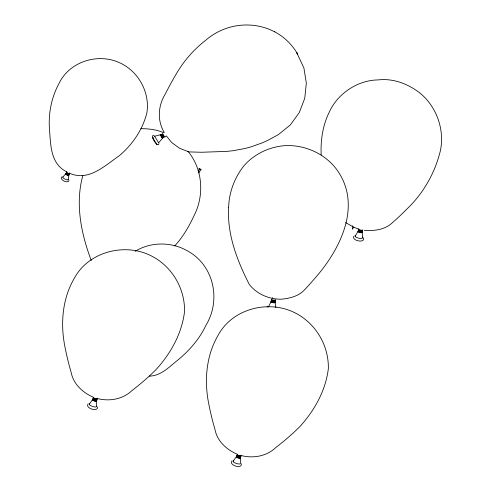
<?xml version="1.0" encoding="UTF-8"?>
<svg xmlns="http://www.w3.org/2000/svg" width="491" height="491" viewBox="0 0 491 491"><rect width="100%" height="100%" fill="white"/><g stroke="black" fill="none" stroke-linecap="round" stroke-linejoin="round"><path stroke-width="0.74" d="M69.028 180.492C68.028 184.131 58.969 179.632 61.854 176.834M96.561 406.523L96.604 401.049M240.412 458.054L240.369 463.529A3.836 1.074 18.3 0 1 235.748 463.216A3.836 1.074 18.3 0 1 233.556 460.896M199.051 168.806L198.775 172.967L201.052 169.413L199.082 168.738L201.015 169.487M352.612 225.811L352.378 229.279L353.876 226.959M159.041 143.611C157.783 148.92 148.798 133.969 154.1 135.547M68.188 179.681L68.783 175.373M82.832 175.612C74.976 203.753 81.205 233.869 91.258 260.494M270.909 301.977L268.387 307.035A3.836 0.694 9.2 0 1 268.865 306.758M355.288 235.993L358.074 231.378M89.38 404.05L92.572 399.656A2.154 0.601 18.3 0 0 94.542 401.055A2.154 0.601 18.3 0 0 96.537 400.865M233.188 461.055L236.38 456.661A2.154 0.601 18.3 0 0 238.35 458.06A2.154 0.601 18.3 0 0 240.351 457.87M158.403 142.476L158.624 142.764L162.411 138.474L161.527 136.958L160.158 134.816L154.616 136.252M174.71 245.936C182.947 237.043 189.029 226.437 194.141 215.512C204.538 195.136 202.703 168.947 187.912 151.234M62.78 177.079L65.745 173.912M267.067 307.108L267.583 306.777M354.085 235.919C350.537 240.762 366.09 243.696 363.383 237.705M135.246 251.294C150.412 241.799 170.978 241.732 186.562 250.385C213.683 264.385 221.558 299.817 205.913 325.337C199.549 338.937 189.514 350.408 178.018 359.915C169.358 366.703 161.201 375.842 149.356 376.155M88.184 403.872C84.556 408.064 98.108 412.483 97.58 406.959M231.991 460.877C228.235 465.173 242.566 469.586 241.277 463.694M140.911 128.673C148.736 128.66 156.672 129.563 163.884 132.809M364.23 230.304C373.786 231.144 384.422 229.874 391.824 223.227C397.016 218.698 402.037 213.978 406.861 209.062C423.463 193.325 435.069 172.764 440.415 150.553C445.282 127.243 434.474 101.177 413.95 88.896C403.314 82.181 390.726 78.413 378.095 79.916C357.54 80.168 337.354 93.732 329.123 112.445C322.642 125.628 320.537 140.414 321.175 154.978M153.407 137.799L152.535 137.431L156.678 144.17M96.267 398.232C108.413 401.736 122.431 399.649 131.766 390.738C140.334 384.115 148.626 377.094 156.236 369.373C170.837 353.348 182.008 333.236 184.548 311.472C185.039 284.829 167.689 259.96 142.089 252.19C117.153 244.684 87.073 254.59 74.454 278.035C62.916 297.472 60.54 321.182 64.26 343.172C66.04 353.06 68.353 362.849 71.189 372.485C73.349 384.183 83.016 392.874 93.609 397.323M240.074 455.237C252.221 458.741 266.239 456.655 275.574 447.743C284.148 441.121 292.44 434.099 300.044 426.378C314.645 410.353 325.815 390.241 328.356 368.477C328.847 341.834 311.497 316.965 285.897 309.189C260.96 301.689 230.88 311.595 218.262 335.04C206.723 354.477 204.348 378.187 208.067 400.177C209.847 410.065 212.161 419.854 214.997 429.49C217.157 441.188 226.824 449.879 237.423 454.322M272.339 297.773L272.775 297.902M358.798 229.162L354.06 227.321L345.596 222.595M297.11 53.145L296.595 52.341C276.893 20.696 233.434 16.338 205.852 40.145C194.602 48.848 184.966 59.607 177.57 71.76C173.231 78.916 169.192 86.25 165.467 93.744C158.12 105.332 156.948 120.387 164.209 132.392M162.503 133.411L164.73 137.05L166.4 135.958L171.776 142.611L179.829 148.429L188.967 151.903L201.531 152.259L226.646 151.394L232.716 150.768L244.708 148.564L250.6 146.993L262.102 142.93L267.669 140.444L278.385 134.62L290.279 124.978L299.271 112.599L304.745 98.329L306.335 83.132L303.923 68.053L296.582 52.334L297.681 54.114L297.159 53.304M69.145 173.004C88.196 182.057 104.644 165.811 119.172 155.813C132.41 144.771 142.605 129.753 146.858 112.973C150.228 92.308 138.186 70.784 119.074 62.51C97.513 52.819 69.299 61.725 58.981 83.519C51.837 96.672 48.658 111.862 49.309 126.782C50.757 143.126 49.548 163.73 67.15 172.04M274.537 31.541L274.905 31.817M163.663 137.67L163.515 137.363M164.098 137.198L162.269 134.123M161.564 134.196L161.613 134.362M160.944 134.368L163.049 137.842M162.466 138.198L160.391 134.81M154.659 136.289L158.624 142.764M161.729 134.448L163.325 137.038M160.336 135.142L160.158 134.816M156.574 143.771L156.635 144.084M275.163 302.628L275.862 307.507M69.483 173.906A1.7 0.43 25.5 0 1 67.537 173.501A1.7 0.43 25.5 0 1 66.598 172.396M69.071 174.01A1.7 0.43 25.5 0 1 68.617 174.434A1.7 0.43 25.5 0 1 66.543 173.44A1.7 0.43 25.5 0 1 66.641 172.844M69.477 173.17A1.7 0.43 25.5 0 1 68.132 173.286A1.7 0.43 25.5 0 1 66.794 171.985M68.801 175.084A1.7 0.43 25.5 0 1 67.101 174.925A1.7 0.43 25.5 0 1 65.972 173.716M68.096 179.424A3.026 0.767 25.5 0 1 65.07 179.141A3.026 0.767 25.5 0 1 63.057 176.999M68.58 175.048A1.7 0.43 25.5 0 1 68.12 175.471A1.7 0.43 25.5 0 1 66.052 174.471A1.7 0.43 25.5 0 1 66.144 173.875M69.028 174.612A1.7 0.43 25.5 0 1 67.525 174.544A1.7 0.43 25.5 0 1 66.04 173.292M274.708 301.953A2.154 0.387 9.2 0 1 271.701 301.486M271.351 301.351A2.154 0.387 9.2 0 1 271.32 300.952M275.224 301.652A2.154 0.387 9.2 0 1 275.242 301.855M275.095 300.934A2.154 0.387 9.2 0 1 275.132 301.333M274.8 301.364A2.154 0.387 9.2 0 1 272.241 301.032A2.154 0.387 9.2 0 1 271.21 300.431M275.5 300.566A2.154 0.387 9.2 0 1 273.683 300.676A2.154 0.387 9.2 0 1 271.327 300.026M275.291 299.743A2.154 0.387 9.2 0 1 273.499 300.056A2.154 0.387 9.2 0 1 271.609 299.179M274.862 302.388A2.154 0.387 9.2 0 1 273.07 302.702A2.154 0.387 9.2 0 1 271.179 301.824M274.892 302.18A2.154 0.387 9.2 0 1 273.106 302.499A2.154 0.387 9.2 0 1 271.21 301.615M240.615 457.053A2.154 0.601 18.3 0 1 240.406 457.471M240.074 457.502A2.154 0.601 18.3 0 1 237.171 456.618M236.846 456.391A2.154 0.601 18.3 0 1 236.858 455.758M239.669 456.378A2.154 0.601 18.3 0 1 240.412 456.839M240.412 457.673A2.154 0.601 18.3 0 1 238.417 457.864A2.154 0.601 18.3 0 1 236.447 456.47M239.847 455.826A2.154 0.601 18.3 0 1 240.259 456.949M239.829 456.918A2.154 0.601 18.3 0 1 237.552 456.182A2.154 0.601 18.3 0 1 236.834 455.298M241.161 455.709A2.154 0.601 18.3 0 1 238.902 455.488A2.154 0.601 18.3 0 1 237.128 454.322M240.989 455.924A2.154 0.601 18.3 0 1 239.78 456.311A2.154 0.601 18.3 0 1 237.221 455.261M96.439 406.192A3.836 1.074 18.3 0 1 92.406 406.382A3.836 1.074 18.3 0 1 89.749 403.89M96.402 400.453A2.154 0.601 18.3 0 1 94.873 400.938A2.154 0.601 18.3 0 1 92.639 399.465M96.807 400.048A2.154 0.601 18.3 0 1 96.598 400.466M96.267 400.496A2.154 0.601 18.3 0 1 93.566 399.729A2.154 0.601 18.3 0 1 93.051 398.753M96.991 399.496A2.154 0.601 18.3 0 1 95.782 399.877A2.154 0.601 18.3 0 1 93.222 398.833M93.02 398.618A2.154 0.601 18.3 0 1 93.026 398.293M97.353 398.704A2.154 0.601 18.3 0 1 95.094 398.483A2.154 0.601 18.3 0 1 93.321 397.317M97.181 398.919A2.154 0.601 18.3 0 1 95.186 399.115A2.154 0.601 18.3 0 1 93.216 397.716M362.082 230.776A2.154 0.644 13.2 0 1 359.314 230.254A2.154 0.644 13.2 0 1 358.743 229.279M362.597 230.248A2.154 0.644 13.2 0 1 362.61 230.592M362.806 229.88A2.154 0.644 13.2 0 1 360.455 230.046A2.154 0.644 13.2 0 1 358.669 228.843M362.475 231.175A2.154 0.644 13.2 0 1 358.97 230.739M358.399 229.984A2.154 0.644 13.2 0 1 358.602 229.868M361.99 232.489A2.154 0.644 13.2 0 1 359.375 232.218A2.154 0.644 13.2 0 1 358.117 231.181M362.18 232.028A2.154 0.644 13.2 0 1 362.192 232.372L362.653 237.84A3.836 1.142 13.2 0 1 357.988 238A3.836 1.142 13.2 0 1 355.65 235.79M362.131 232.225A2.154 0.644 13.2 0 1 359.86 232.574A2.154 0.644 13.2 0 1 358.277 231.261M362.407 231.58A2.154 0.644 13.2 0 1 360.333 231.807A2.154 0.644 13.2 0 1 358.203 230.702M362.131 237.147A3.836 1.142 13.2 0 1 362.511 237.509M228.653 207.319C226.989 234.495 237.196 260.709 249.311 284.467C256.965 294.213 269.307 299.467 281.595 299.179C289.567 298.356 298.27 296.361 304.003 290.377C307.483 286.719 310.871 282.963 314.154 279.127C340.263 249.913 363.358 204.471 335.844 168.382C324.085 153.438 305.23 145.097 286.314 145.563C270.075 146.41 254.584 153.615 243.843 165.884C234.575 177.748 229.033 192.226 228.653 207.319M156.776 144.372L156.543 143.894L156.776 144.372"/></g></svg>
